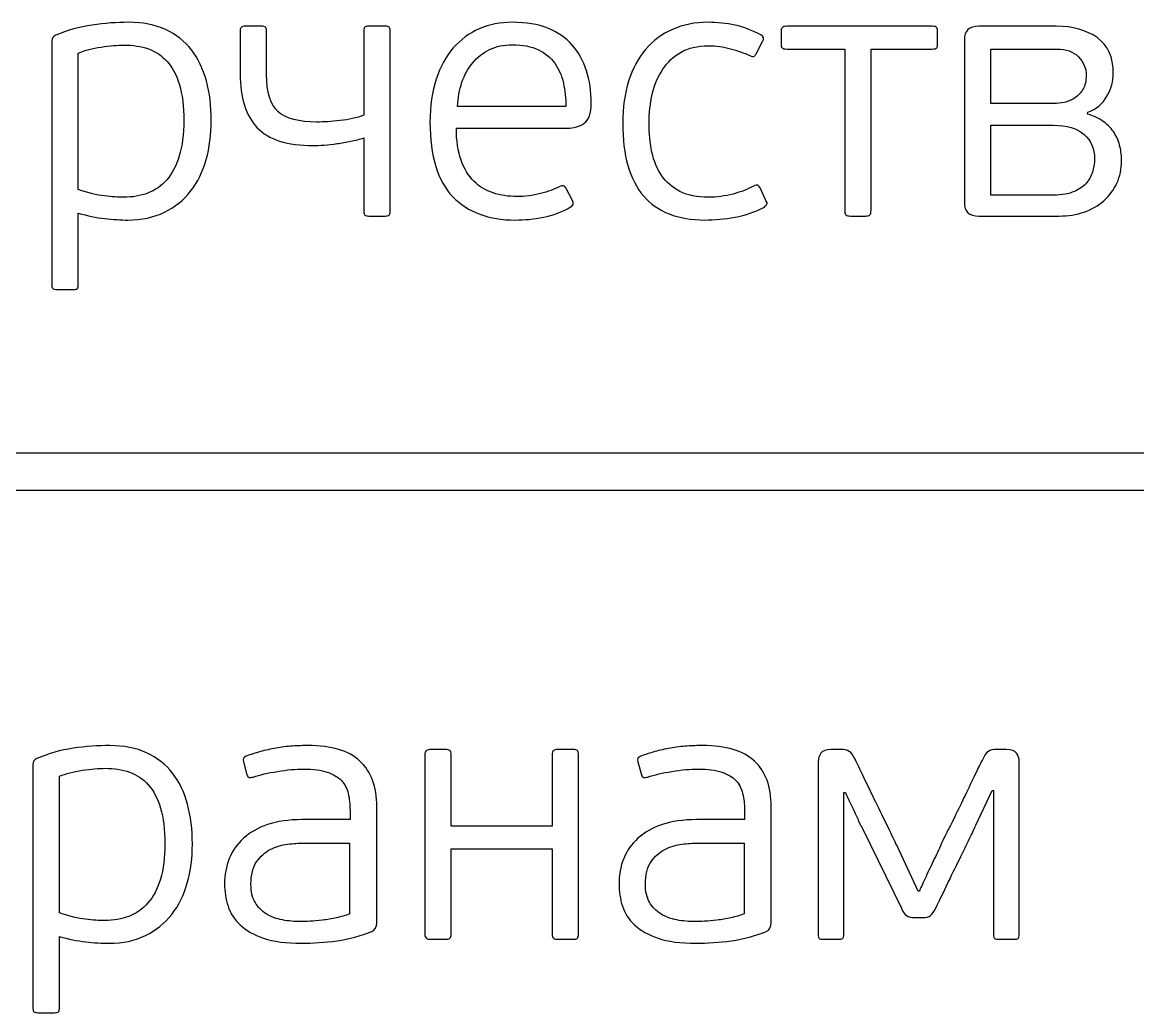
# Model space of a CAD drawing. Header units: centimetres. Extents: x -21.3 to 21.2, y -15.2 to 14.8.
# Drawn here: x 7.972 to 8.678, y -4.296 to -3.669 of the extents above; entities that cross this region are included whole.
import ezdxf

# ---------------------------------------------------------------- set-up
doc = ezdxf.new("R2010")
doc.units = ezdxf.units.CM
doc.header["$MEASUREMENT"] = 0
doc.layers.add('layer 1', color=7, linetype='Continuous')

msp = doc.modelspace()

# ---------------------------------------------------------------- linework, layer by layer
at = {"layer": 'layer 1', "color": 29}
for points, knots in [([(8.09145, -3.73121), (8.09145, -3.74005), (8.09038, -3.74829), (8.08825, -3.75591), (8.08825, -3.75591), (8.08611, -3.76354), (8.08283, -3.77017), (8.07841, -3.77581), (8.07841, -3.77581), (8.07399, -3.78145), (8.06846, -3.78591), (8.06183, -3.78919), (8.06183, -3.78919), (8.0552, -3.79247), (8.04746, -3.79411), (8.03862, -3.79411), (8.03862, -3.79411), (8.03419, -3.79411), (8.02931, -3.7938), (8.02398, -3.79319), (8.02398, -3.79319), (8.01864, -3.79258), (8.01308, -3.79144), (8.00728, -3.78976), (8.00728, -3.78976), (8.00728, -3.78976), (8.00728, -3.83528), (8.00728, -3.83528), (8.00728, -3.83528), (8.00728, -3.8365), (8.00709, -3.83726), (8.00671, -3.83756), (8.00671, -3.83756), (8.00632, -3.83787), (8.00553, -3.83802), (8.0043, -3.83802), (8.0043, -3.83802), (8.0043, -3.83802), (7.99378, -3.83802), (7.99378, -3.83802), (7.99378, -3.83802), (7.99272, -3.83802), (7.99192, -3.83787), (7.99138, -3.83756), (7.99138, -3.83756), (7.99085, -3.83726), (7.99058, -3.8365), (7.99058, -3.83528), (7.99058, -3.83528), (7.99058, -3.83528), (7.99058, -3.68089), (7.99058, -3.68089), (7.99058, -3.68089), (7.99058, -3.67906), (7.99142, -3.67784), (7.9931, -3.67723), (7.9931, -3.67723), (8.00042, -3.67403), (8.00808, -3.67186), (8.01609, -3.67071), (8.01609, -3.67071), (8.02409, -3.66957), (8.03175, -3.669), (8.03907, -3.669), (8.03907, -3.669), (8.04807, -3.669), (8.05588, -3.67052), (8.06251, -3.67357), (8.06251, -3.67357), (8.06915, -3.67662), (8.0746, -3.68089), (8.07887, -3.68638), (8.07887, -3.68638), (8.08314, -3.69187), (8.0863, -3.69842), (8.08836, -3.70605), (8.08836, -3.70605), (8.09042, -3.71367), (8.09145, -3.72206), (8.09145, -3.73121)], [0, 0, 0, 0, 0.047619, 0.047619, 0.047619, 0.047619, 0.095238, 0.095238, 0.095238, 0.095238, 0.142857, 0.142857, 0.142857, 0.142857, 0.190476, 0.190476, 0.190476, 0.190476, 0.238095, 0.238095, 0.238095, 0.238095, 0.285714, 0.285714, 0.285714, 0.285714, 0.333333, 0.333333, 0.333333, 0.333333, 0.380952, 0.380952, 0.380952, 0.380952, 0.428571, 0.428571, 0.428571, 0.428571, 0.47619, 0.47619, 0.47619, 0.47619, 0.52381, 0.52381, 0.52381, 0.52381, 0.571429, 0.571429, 0.571429, 0.571429, 0.619048, 0.619048, 0.619048, 0.619048, 0.666667, 0.666667, 0.666667, 0.666667, 0.714286, 0.714286, 0.714286, 0.714286, 0.761905, 0.761905, 0.761905, 0.761905, 0.809524, 0.809524, 0.809524, 0.809524, 0.857143, 0.857143, 0.857143, 0.857143, 0.904762, 0.904762, 0.904762, 0.904762, 1, 1, 1, 1]), ([(8.28197, -3.669), (8.29066, -3.669), (8.29814, -3.67025), (8.30439, -3.67277), (8.30439, -3.67277), (8.31064, -3.67529), (8.31579, -3.67883), (8.31983, -3.68341), (8.31983, -3.68341), (8.32387, -3.68798), (8.32688, -3.69339), (8.32886, -3.69965), (8.32886, -3.69965), (8.33084, -3.7059), (8.33183, -3.71276), (8.33183, -3.72023), (8.33183, -3.72023), (8.33183, -3.72664), (8.33035, -3.73086), (8.32737, -3.73292), (8.32737, -3.73292), (8.3244, -3.73498), (8.32078, -3.73601), (8.31651, -3.73601), (8.31651, -3.73601), (8.31651, -3.73601), (8.24652, -3.73601), (8.24652, -3.73601), (8.24652, -3.73601), (8.24652, -3.7439), (8.24751, -3.75061), (8.24949, -3.75614), (8.24949, -3.75614), (8.25148, -3.76167), (8.25422, -3.76617), (8.25765, -3.76956), (8.25765, -3.76956), (8.26108, -3.77299), (8.26516, -3.77547), (8.26981, -3.77695), (8.26981, -3.77695), (8.27447, -3.77848), (8.2795, -3.77924), (8.28483, -3.77924), (8.28483, -3.77924), (8.2899, -3.77924), (8.29482, -3.77863), (8.29966, -3.77741), (8.29966, -3.77741), (8.30446, -3.77619), (8.30854, -3.77466), (8.31194, -3.77284), (8.31194, -3.77284), (8.31376, -3.77192), (8.31506, -3.77223), (8.31582, -3.77375), (8.31582, -3.77375), (8.31582, -3.77375), (8.31994, -3.78179), (8.31994, -3.78179), (8.31994, -3.78179), (8.32086, -3.78366), (8.32047, -3.78496), (8.3188, -3.78576), (8.3188, -3.78576), (8.31346, -3.789), (8.30774, -3.79121), (8.30164, -3.79235), (8.30164, -3.79235), (8.29554, -3.79354), (8.2896, -3.79411), (8.2838, -3.79411), (8.2838, -3.79411), (8.26703, -3.79411), (8.25384, -3.78919), (8.24423, -3.77936), (8.24423, -3.77936), (8.23463, -3.76952), (8.22983, -3.75377), (8.22983, -3.73213), (8.22983, -3.73213), (8.22983, -3.72191), (8.23112, -3.71287), (8.23371, -3.70502), (8.23371, -3.70502), (8.23631, -3.69717), (8.23992, -3.69057), (8.24458, -3.68524), (8.24458, -3.68524), (8.24923, -3.6799), (8.25472, -3.67586), (8.26104, -3.67311), (8.26104, -3.67311), (8.26737, -3.67037), (8.27435, -3.669), (8.28197, -3.669)], [0, 0, 0, 0, 0.04, 0.04, 0.04, 0.04, 0.08, 0.08, 0.08, 0.08, 0.12, 0.12, 0.12, 0.12, 0.16, 0.16, 0.16, 0.16, 0.2, 0.2, 0.2, 0.2, 0.24, 0.24, 0.24, 0.24, 0.28, 0.28, 0.28, 0.28, 0.32, 0.32, 0.32, 0.32, 0.36, 0.36, 0.36, 0.36, 0.4, 0.4, 0.4, 0.4, 0.44, 0.44, 0.44, 0.44, 0.48, 0.48, 0.48, 0.48, 0.52, 0.52, 0.52, 0.52, 0.56, 0.56, 0.56, 0.56, 0.6, 0.6, 0.6, 0.6, 0.64, 0.64, 0.64, 0.64, 0.68, 0.68, 0.68, 0.68, 0.72, 0.72, 0.72, 0.72, 0.76, 0.76, 0.76, 0.76, 0.8, 0.8, 0.8, 0.8, 0.84, 0.84, 0.84, 0.84, 0.88, 0.88, 0.88, 0.88, 0.92, 0.92, 0.92, 0.92, 1, 1, 1, 1]), ([(8.40594, -3.7797), (8.41128, -3.7797), (8.4165, -3.77901), (8.42161, -3.77764), (8.42161, -3.77764), (8.42672, -3.77627), (8.43102, -3.77459), (8.43453, -3.77261), (8.43453, -3.77261), (8.43575, -3.772), (8.43663, -3.77185), (8.43716, -3.77215), (8.43716, -3.77215), (8.4377, -3.77246), (8.43819, -3.77299), (8.43865, -3.77375), (8.43865, -3.77375), (8.43865, -3.77375), (8.44231, -3.78176), (8.44231, -3.78176), (8.44231, -3.78176), (8.44307, -3.78267), (8.4433, -3.78344), (8.44299, -3.78404), (8.44299, -3.78404), (8.44269, -3.78465), (8.44215, -3.78526), (8.44139, -3.78587), (8.44139, -3.78587), (8.4356, -3.78893), (8.42942, -3.79106), (8.42287, -3.79228), (8.42287, -3.79228), (8.41631, -3.7935), (8.40991, -3.79411), (8.40365, -3.79411), (8.40365, -3.79411), (8.38657, -3.79411), (8.37365, -3.789), (8.36489, -3.77879), (8.36489, -3.77879), (8.35612, -3.76857), (8.35173, -3.75324), (8.35173, -3.73281), (8.35173, -3.73281), (8.35173, -3.7229), (8.35299, -3.71402), (8.35551, -3.70616), (8.35551, -3.70616), (8.35802, -3.69831), (8.36161, -3.69164), (8.36626, -3.68615), (8.36626, -3.68615), (8.37091, -3.68066), (8.37659, -3.67643), (8.3833, -3.67346), (8.3833, -3.67346), (8.39, -3.67048), (8.39748, -3.669), (8.40571, -3.669), (8.40571, -3.669), (8.41166, -3.669), (8.41738, -3.66961), (8.42287, -3.67083), (8.42287, -3.67083), (8.42836, -3.67205), (8.43377, -3.6741), (8.43911, -3.677), (8.43911, -3.677), (8.44093, -3.67807), (8.44131, -3.67944), (8.44025, -3.68112), (8.44025, -3.68112), (8.44025, -3.68112), (8.43613, -3.6889), (8.43613, -3.6889), (8.43613, -3.6889), (8.43582, -3.68966), (8.43541, -3.69019), (8.43487, -3.6905), (8.43487, -3.6905), (8.43434, -3.6908), (8.43346, -3.69065), (8.43224, -3.69004), (8.43224, -3.69004), (8.42843, -3.68836), (8.42435, -3.68692), (8.42001, -3.68569), (8.42001, -3.68569), (8.41566, -3.68447), (8.41089, -3.68386), (8.40571, -3.68386), (8.40571, -3.68386), (8.399, -3.68386), (8.39332, -3.6852), (8.38867, -3.68787), (8.38867, -3.68787), (8.38402, -3.69053), (8.38017, -3.69416), (8.37712, -3.69873), (8.37712, -3.69873), (8.37407, -3.7033), (8.37186, -3.70853), (8.37049, -3.7144), (8.37049, -3.7144), (8.36912, -3.72027), (8.36843, -3.72641), (8.36843, -3.73281), (8.36843, -3.73281), (8.36843, -3.73937), (8.36904, -3.74551), (8.37026, -3.75122), (8.37026, -3.75122), (8.37148, -3.75694), (8.37354, -3.76189), (8.37643, -3.76609), (8.37643, -3.76609), (8.37933, -3.77028), (8.38318, -3.7736), (8.38798, -3.77604), (8.38798, -3.77604), (8.39279, -3.77848), (8.39877, -3.7797), (8.40594, -3.7797)], [0, 0, 0, 0, 0.03125, 0.03125, 0.03125, 0.03125, 0.0625, 0.0625, 0.0625, 0.0625, 0.09375, 0.09375, 0.09375, 0.09375, 0.125, 0.125, 0.125, 0.125, 0.15625, 0.15625, 0.15625, 0.15625, 0.1875, 0.1875, 0.1875, 0.1875, 0.21875, 0.21875, 0.21875, 0.21875, 0.25, 0.25, 0.25, 0.25, 0.28125, 0.28125, 0.28125, 0.28125, 0.3125, 0.3125, 0.3125, 0.3125, 0.34375, 0.34375, 0.34375, 0.34375, 0.375, 0.375, 0.375, 0.375, 0.40625, 0.40625, 0.40625, 0.40625, 0.4375, 0.4375, 0.4375, 0.4375, 0.46875, 0.46875, 0.46875, 0.46875, 0.5, 0.5, 0.5, 0.5, 0.53125, 0.53125, 0.53125, 0.53125, 0.5625, 0.5625, 0.5625, 0.5625, 0.59375, 0.59375, 0.59375, 0.59375, 0.625, 0.625, 0.625, 0.625, 0.65625, 0.65625, 0.65625, 0.65625, 0.6875, 0.6875, 0.6875, 0.6875, 0.71875, 0.71875, 0.71875, 0.71875, 0.75, 0.75, 0.75, 0.75, 0.78125, 0.78125, 0.78125, 0.78125, 0.8125, 0.8125, 0.8125, 0.8125, 0.84375, 0.84375, 0.84375, 0.84375, 0.875, 0.875, 0.875, 0.875, 0.90625, 0.90625, 0.90625, 0.90625, 0.9375, 0.9375, 0.9375, 0.9375, 1, 1, 1, 1]), ([(8.10974, -3.67449), (8.10974, -3.67327), (8.11001, -3.67247), (8.11055, -3.67209), (8.11055, -3.67209), (8.11108, -3.6717), (8.11184, -3.67151), (8.11291, -3.67151), (8.11291, -3.67151), (8.11291, -3.67151), (8.12328, -3.67151), (8.12328, -3.67151), (8.12328, -3.67151), (8.1245, -3.67151), (8.1253, -3.6717), (8.12575, -3.67209), (8.12575, -3.67209), (8.12621, -3.67247), (8.12644, -3.67327), (8.12644, -3.67449), (8.12644, -3.67449), (8.12644, -3.67449), (8.12644, -3.70193), (8.12644, -3.70193), (8.12644, -3.70193), (8.12644, -3.71337), (8.12888, -3.72126), (8.1338, -3.7256), (8.1338, -3.7256), (8.13868, -3.72995), (8.14687, -3.73213), (8.15835, -3.73213), (8.15835, -3.73213), (8.1625, -3.73213), (8.16735, -3.73182), (8.17295, -3.73121), (8.17295, -3.73121), (8.17851, -3.7306), (8.18355, -3.72945), (8.18797, -3.72778), (8.18797, -3.72778), (8.18797, -3.72778), (8.18797, -3.67449), (8.18797, -3.67449), (8.18797, -3.67449), (8.18797, -3.67327), (8.18816, -3.67247), (8.18854, -3.67209), (8.18854, -3.67209), (8.18892, -3.6717), (8.18972, -3.67151), (8.19094, -3.67151), (8.19094, -3.67151), (8.19094, -3.67151), (8.20146, -3.67151), (8.20146, -3.67151), (8.20146, -3.67151), (8.20268, -3.67151), (8.20352, -3.6717), (8.20398, -3.67209), (8.20398, -3.67209), (8.20444, -3.67247), (8.20467, -3.67327), (8.20467, -3.67449), (8.20467, -3.67449), (8.20467, -3.67449), (8.20467, -3.78862), (8.20467, -3.78862), (8.20467, -3.78862), (8.20467, -3.78984), (8.20444, -3.79064), (8.20398, -3.79102), (8.20398, -3.79102), (8.20352, -3.7914), (8.20268, -3.79159), (8.20146, -3.79159), (8.20146, -3.79159), (8.20146, -3.79159), (8.19117, -3.79159), (8.19117, -3.79159), (8.19117, -3.79159), (8.18995, -3.79159), (8.18911, -3.7914), (8.18865, -3.79102), (8.18865, -3.79102), (8.1882, -3.79064), (8.18797, -3.78984), (8.18797, -3.78862), (8.18797, -3.78862), (8.18797, -3.78862), (8.18797, -3.74219), (8.18797, -3.74219), (8.18797, -3.74219), (8.18538, -3.74295), (8.18263, -3.74363), (8.17974, -3.74425), (8.17974, -3.74425), (8.17684, -3.74486), (8.17398, -3.74535), (8.17116, -3.74574), (8.17116, -3.74574), (8.16833, -3.74611), (8.16559, -3.74642), (8.16292, -3.74665), (8.16292, -3.74665), (8.16025, -3.74688), (8.15793, -3.74699), (8.15595, -3.74699), (8.15595, -3.74699), (8.13948, -3.74699), (8.12766, -3.74322), (8.12049, -3.73567), (8.12049, -3.73567), (8.11333, -3.72812), (8.10974, -3.71672), (8.10974, -3.70148), (8.10974, -3.70148), (8.10974, -3.70148), (8.10974, -3.67449), (8.10974, -3.67449)], [0, 0, 0, 0, 0.032258, 0.032258, 0.032258, 0.032258, 0.064516, 0.064516, 0.064516, 0.064516, 0.096774, 0.096774, 0.096774, 0.096774, 0.129032, 0.129032, 0.129032, 0.129032, 0.16129, 0.16129, 0.16129, 0.16129, 0.193548, 0.193548, 0.193548, 0.193548, 0.225806, 0.225806, 0.225806, 0.225806, 0.258065, 0.258065, 0.258065, 0.258065, 0.290323, 0.290323, 0.290323, 0.290323, 0.322581, 0.322581, 0.322581, 0.322581, 0.354839, 0.354839, 0.354839, 0.354839, 0.387097, 0.387097, 0.387097, 0.387097, 0.419355, 0.419355, 0.419355, 0.419355, 0.451613, 0.451613, 0.451613, 0.451613, 0.483871, 0.483871, 0.483871, 0.483871, 0.516129, 0.516129, 0.516129, 0.516129, 0.548387, 0.548387, 0.548387, 0.548387, 0.580645, 0.580645, 0.580645, 0.580645, 0.612903, 0.612903, 0.612903, 0.612903, 0.645161, 0.645161, 0.645161, 0.645161, 0.677419, 0.677419, 0.677419, 0.677419, 0.709677, 0.709677, 0.709677, 0.709677, 0.741935, 0.741935, 0.741935, 0.741935, 0.774194, 0.774194, 0.774194, 0.774194, 0.806452, 0.806452, 0.806452, 0.806452, 0.83871, 0.83871, 0.83871, 0.83871, 0.870968, 0.870968, 0.870968, 0.870968, 0.903226, 0.903226, 0.903226, 0.903226, 0.935484, 0.935484, 0.935484, 0.935484, 1, 1, 1, 1]), ([(8.50886, -3.78793), (8.50886, -3.78946), (8.5086, -3.79045), (8.50807, -3.7909), (8.50807, -3.7909), (8.50753, -3.79136), (8.50662, -3.79159), (8.5054, -3.79159), (8.5054, -3.79159), (8.5054, -3.79159), (8.49586, -3.79159), (8.49586, -3.79159), (8.49586, -3.79159), (8.4945, -3.79159), (8.4935, -3.79136), (8.49297, -3.7909), (8.49297, -3.7909), (8.49244, -3.79045), (8.49217, -3.78946), (8.49217, -3.78793), (8.49217, -3.78793), (8.49217, -3.78793), (8.49217, -3.68592), (8.49217, -3.68592), (8.49217, -3.68592), (8.49217, -3.68592), (8.45557, -3.68592), (8.45557, -3.68592), (8.45557, -3.68592), (8.45405, -3.68592), (8.45306, -3.68565), (8.4526, -3.68512), (8.4526, -3.68512), (8.45215, -3.68459), (8.45192, -3.68379), (8.45192, -3.68272), (8.45192, -3.68272), (8.45192, -3.68272), (8.45192, -3.67517), (8.45192, -3.67517), (8.45192, -3.67517), (8.45192, -3.67395), (8.45215, -3.67304), (8.4526, -3.67243), (8.4526, -3.67243), (8.45306, -3.67182), (8.45405, -3.67151), (8.45557, -3.67151), (8.45557, -3.67151), (8.45557, -3.67151), (8.54752, -3.67151), (8.54752, -3.67151), (8.54752, -3.67151), (8.54904, -3.67151), (8.55, -3.67182), (8.55038, -3.67243), (8.55038, -3.67243), (8.55076, -3.67304), (8.55095, -3.67395), (8.55095, -3.67517), (8.55095, -3.67517), (8.55095, -3.67517), (8.55095, -3.68272), (8.55095, -3.68272), (8.55095, -3.68272), (8.55095, -3.68379), (8.55076, -3.68459), (8.55038, -3.68512), (8.55038, -3.68512), (8.55, -3.68565), (8.54904, -3.68592), (8.54752, -3.68592), (8.54752, -3.68592), (8.54752, -3.68592), (8.50886, -3.68592), (8.50886, -3.68592), (8.50886, -3.68592), (8.50886, -3.68592), (8.50886, -3.78793), (8.50886, -3.78793)], [0, 0, 0, 0, 0.047619, 0.047619, 0.047619, 0.047619, 0.095238, 0.095238, 0.095238, 0.095238, 0.142857, 0.142857, 0.142857, 0.142857, 0.190476, 0.190476, 0.190476, 0.190476, 0.238095, 0.238095, 0.238095, 0.238095, 0.285714, 0.285714, 0.285714, 0.285714, 0.333333, 0.333333, 0.333333, 0.333333, 0.380952, 0.380952, 0.380952, 0.380952, 0.428571, 0.428571, 0.428571, 0.428571, 0.47619, 0.47619, 0.47619, 0.47619, 0.52381, 0.52381, 0.52381, 0.52381, 0.571429, 0.571429, 0.571429, 0.571429, 0.619048, 0.619048, 0.619048, 0.619048, 0.666667, 0.666667, 0.666667, 0.666667, 0.714286, 0.714286, 0.714286, 0.714286, 0.761905, 0.761905, 0.761905, 0.761905, 0.809524, 0.809524, 0.809524, 0.809524, 0.857143, 0.857143, 0.857143, 0.857143, 0.904762, 0.904762, 0.904762, 0.904762, 1, 1, 1, 1]), ([(8.64587, -3.72709), (8.64999, -3.72831), (8.65342, -3.72995), (8.65616, -3.73201), (8.65616, -3.73201), (8.65891, -3.73407), (8.66112, -3.73643), (8.66279, -3.7391), (8.66279, -3.7391), (8.66447, -3.74177), (8.66565, -3.74463), (8.66634, -3.74768), (8.66634, -3.74768), (8.66703, -3.75073), (8.66737, -3.7537), (8.66737, -3.7566), (8.66737, -3.7566), (8.66737, -3.76178), (8.66638, -3.76651), (8.6644, -3.77078), (8.6644, -3.77078), (8.66241, -3.77505), (8.65967, -3.77875), (8.65616, -3.78187), (8.65616, -3.78187), (8.65265, -3.785), (8.6485, -3.7874), (8.6437, -3.78907), (8.6437, -3.78907), (8.6389, -3.79075), (8.6336, -3.79159), (8.6278, -3.79159), (8.6278, -3.79159), (8.6278, -3.79159), (8.57702, -3.79159), (8.57702, -3.79159), (8.57702, -3.79159), (8.57092, -3.79159), (8.56788, -3.78877), (8.56788, -3.78313), (8.56788, -3.78313), (8.56788, -3.78313), (8.56788, -3.67998), (8.56788, -3.67998), (8.56788, -3.67998), (8.56788, -3.67433), (8.57092, -3.67151), (8.57702, -3.67151), (8.57702, -3.67151), (8.57702, -3.67151), (8.62597, -3.67151), (8.62597, -3.67151), (8.62597, -3.67151), (8.6365, -3.67151), (8.64514, -3.67392), (8.65193, -3.67872), (8.65193, -3.67872), (8.65872, -3.68352), (8.66211, -3.69103), (8.66211, -3.70125), (8.66211, -3.70125), (8.66211, -3.70628), (8.66077, -3.71112), (8.65811, -3.71577), (8.65811, -3.71577), (8.65544, -3.72042), (8.65144, -3.72381), (8.6461, -3.72595), (8.6461, -3.72595), (8.6461, -3.72595), (8.64587, -3.72709), (8.64587, -3.72709)], [0, 0, 0, 0, 0.052632, 0.052632, 0.052632, 0.052632, 0.105263, 0.105263, 0.105263, 0.105263, 0.157895, 0.157895, 0.157895, 0.157895, 0.210526, 0.210526, 0.210526, 0.210526, 0.263158, 0.263158, 0.263158, 0.263158, 0.315789, 0.315789, 0.315789, 0.315789, 0.368421, 0.368421, 0.368421, 0.368421, 0.421053, 0.421053, 0.421053, 0.421053, 0.473684, 0.473684, 0.473684, 0.473684, 0.526316, 0.526316, 0.526316, 0.526316, 0.578947, 0.578947, 0.578947, 0.578947, 0.631579, 0.631579, 0.631579, 0.631579, 0.684211, 0.684211, 0.684211, 0.684211, 0.736842, 0.736842, 0.736842, 0.736842, 0.789474, 0.789474, 0.789474, 0.789474, 0.842105, 0.842105, 0.842105, 0.842105, 0.894737, 0.894737, 0.894737, 0.894737, 1, 1, 1, 1]), ([(8.31582, -3.72229), (8.31582, -3.71711), (8.31529, -3.71215), (8.31422, -3.70742), (8.31422, -3.70742), (8.31316, -3.70269), (8.31136, -3.69854), (8.30881, -3.69496), (8.30881, -3.69496), (8.30629, -3.69137), (8.30282, -3.68851), (8.2984, -3.68638), (8.2984, -3.68638), (8.29394, -3.68424), (8.28845, -3.68318), (8.28186, -3.68318), (8.28186, -3.68318), (8.27652, -3.68318), (8.27172, -3.68421), (8.26753, -3.68626), (8.26753, -3.68626), (8.26329, -3.68833), (8.25975, -3.69111), (8.25685, -3.69461), (8.25685, -3.69461), (8.25396, -3.69812), (8.25167, -3.70224), (8.25006, -3.70697), (8.25006, -3.70697), (8.24847, -3.71169), (8.24751, -3.7168), (8.24721, -3.72229), (8.24721, -3.72229), (8.24721, -3.72229), (8.31582, -3.72229), (8.31582, -3.72229)], [0, 0, 0, 0, 0.1, 0.1, 0.1, 0.1, 0.2, 0.2, 0.2, 0.2, 0.3, 0.3, 0.3, 0.3, 0.4, 0.4, 0.4, 0.4, 0.5, 0.5, 0.5, 0.5, 0.6, 0.6, 0.6, 0.6, 0.7, 0.7, 0.7, 0.7, 0.8, 0.8, 0.8, 0.8, 1, 1, 1, 1]), ([(8.07407, -3.73121), (8.07407, -3.72221), (8.07315, -3.71466), (8.07132, -3.70856), (8.07132, -3.70856), (8.06949, -3.70247), (8.0669, -3.69755), (8.06355, -3.69381), (8.06355, -3.69381), (8.06019, -3.69008), (8.05623, -3.68741), (8.05165, -3.68581), (8.05165, -3.68581), (8.04708, -3.68421), (8.04197, -3.68341), (8.03633, -3.68341), (8.03633, -3.68341), (8.03221, -3.68341), (8.02737, -3.68383), (8.0218, -3.68467), (8.0218, -3.68467), (8.01624, -3.6855), (8.0114, -3.68676), (8.00728, -3.68844), (8.00728, -3.68844), (8.00728, -3.68844), (8.00728, -3.77489), (8.00728, -3.77489), (8.00728, -3.77489), (8.01369, -3.77703), (8.01921, -3.77836), (8.02386, -3.7789), (8.02386, -3.7789), (8.02851, -3.77943), (8.03259, -3.7797), (8.0361, -3.7797), (8.0361, -3.7797), (8.04159, -3.7797), (8.04666, -3.77882), (8.05131, -3.77707), (8.05131, -3.77707), (8.05596, -3.77532), (8.05996, -3.77249), (8.06332, -3.76861), (8.06332, -3.76861), (8.06667, -3.76472), (8.0693, -3.75969), (8.07121, -3.75351), (8.07121, -3.75351), (8.07311, -3.74733), (8.07407, -3.7399), (8.07407, -3.73121)], [0, 0, 0, 0, 0.071429, 0.071429, 0.071429, 0.071429, 0.142857, 0.142857, 0.142857, 0.142857, 0.214286, 0.214286, 0.214286, 0.214286, 0.285714, 0.285714, 0.285714, 0.285714, 0.357143, 0.357143, 0.357143, 0.357143, 0.428571, 0.428571, 0.428571, 0.428571, 0.5, 0.5, 0.5, 0.5, 0.571429, 0.571429, 0.571429, 0.571429, 0.642857, 0.642857, 0.642857, 0.642857, 0.714286, 0.714286, 0.714286, 0.714286, 0.785714, 0.785714, 0.785714, 0.785714, 0.857143, 0.857143, 0.857143, 0.857143, 1, 1, 1, 1]), ([(8.58457, -3.72046), (8.58457, -3.72046), (8.62483, -3.72046), (8.62483, -3.72046), (8.62483, -3.72046), (8.62666, -3.72046), (8.62876, -3.72019), (8.63112, -3.71966), (8.63112, -3.71966), (8.63348, -3.71913), (8.63569, -3.71817), (8.63775, -3.71684), (8.63775, -3.71684), (8.63981, -3.71546), (8.64153, -3.71364), (8.6429, -3.71139), (8.6429, -3.71139), (8.64427, -3.7091), (8.64496, -3.7062), (8.64496, -3.70273), (8.64496, -3.70273), (8.64496, -3.69804), (8.64332, -3.69408), (8.64004, -3.6908), (8.64004, -3.6908), (8.63676, -3.68756), (8.63222, -3.68592), (8.62643, -3.68592), (8.62643, -3.68592), (8.62643, -3.68592), (8.58457, -3.68592), (8.58457, -3.68592), (8.58457, -3.68592), (8.58457, -3.68592), (8.58457, -3.72046), (8.58457, -3.72046)], [0, 0, 0, 0, 0.1, 0.1, 0.1, 0.1, 0.2, 0.2, 0.2, 0.2, 0.3, 0.3, 0.3, 0.3, 0.4, 0.4, 0.4, 0.4, 0.5, 0.5, 0.5, 0.5, 0.6, 0.6, 0.6, 0.6, 0.7, 0.7, 0.7, 0.7, 0.8, 0.8, 0.8, 0.8, 1, 1, 1, 1]), ([(8.65022, -3.75545), (8.65022, -3.74905), (8.64804, -3.7439), (8.6437, -3.74002), (8.6437, -3.74002), (8.63935, -3.73613), (8.63283, -3.73418), (8.62414, -3.73418), (8.62414, -3.73418), (8.62414, -3.73418), (8.58457, -3.73418), (8.58457, -3.73418), (8.58457, -3.73418), (8.58457, -3.73418), (8.58457, -3.77833), (8.58457, -3.77833), (8.58457, -3.77833), (8.58457, -3.77833), (8.62414, -3.77833), (8.62414, -3.77833), (8.62414, -3.77833), (8.62963, -3.77833), (8.63409, -3.77756), (8.63752, -3.77604), (8.63752, -3.77604), (8.64095, -3.77451), (8.64358, -3.77261), (8.64541, -3.77032), (8.64541, -3.77032), (8.64724, -3.76804), (8.6485, -3.76556), (8.64919, -3.76289), (8.64919, -3.76289), (8.64987, -3.76022), (8.65022, -3.75774), (8.65022, -3.75545)], [0, 0, 0, 0, 0.1, 0.1, 0.1, 0.1, 0.2, 0.2, 0.2, 0.2, 0.3, 0.3, 0.3, 0.3, 0.4, 0.4, 0.4, 0.4, 0.5, 0.5, 0.5, 0.5, 0.6, 0.6, 0.6, 0.6, 0.7, 0.7, 0.7, 0.7, 0.8, 0.8, 0.8, 0.8, 1, 1, 1, 1]), ([(3.2485, -3.96525), (3.2485, -3.96525), (10.17123, -3.96525), (10.17123, -3.96525), (10.17123, -3.96525), (10.17123, -3.96525), (10.17123, -3.94149), (10.17123, -3.94149), (10.17123, -3.94149), (10.17123, -3.94149), (3.2485, -3.94149), (3.2485, -3.94149), (3.2485, -3.94149), (3.2485, -3.94149), (3.2485, -3.96525), (3.2485, -3.96525)], [0, 0, 0, 0, 0.2, 0.2, 0.2, 0.2, 0.4, 0.4, 0.4, 0.4, 0.6, 0.6, 0.6, 0.6, 1, 1, 1, 1]), ([(8.07952, -4.18884), (8.07952, -4.19769), (8.07845, -4.20592), (8.07631, -4.21355), (8.07631, -4.21355), (8.07418, -4.22117), (8.0709, -4.2278), (8.06648, -4.23344), (8.06648, -4.23344), (8.06206, -4.23909), (8.05653, -4.24355), (8.0499, -4.24682), (8.0499, -4.24682), (8.04326, -4.2501), (8.03552, -4.25174), (8.02668, -4.25174), (8.02668, -4.25174), (8.02226, -4.25174), (8.01738, -4.25144), (8.01204, -4.25083), (8.01204, -4.25083), (8.00671, -4.25022), (8.00114, -4.24907), (7.99535, -4.2474), (7.99535, -4.2474), (7.99535, -4.2474), (7.99535, -4.29291), (7.99535, -4.29291), (7.99535, -4.29291), (7.99535, -4.29413), (7.99515, -4.29489), (7.99478, -4.2952), (7.99478, -4.2952), (7.99439, -4.2955), (7.99359, -4.29566), (7.99237, -4.29566), (7.99237, -4.29566), (7.99237, -4.29566), (7.98185, -4.29566), (7.98185, -4.29566), (7.98185, -4.29566), (7.98078, -4.29566), (7.97998, -4.2955), (7.97945, -4.2952), (7.97945, -4.2952), (7.97892, -4.29489), (7.97865, -4.29413), (7.97865, -4.29291), (7.97865, -4.29291), (7.97865, -4.29291), (7.97865, -4.13852), (7.97865, -4.13852), (7.97865, -4.13852), (7.97865, -4.1367), (7.97949, -4.13547), (7.98117, -4.13486), (7.98117, -4.13486), (7.98848, -4.13166), (7.99614, -4.12949), (8.00415, -4.12835), (8.00415, -4.12835), (8.01216, -4.1272), (8.01982, -4.12663), (8.02714, -4.12663), (8.02714, -4.12663), (8.03613, -4.12663), (8.04395, -4.12815), (8.05058, -4.13121), (8.05058, -4.13121), (8.05722, -4.13425), (8.06267, -4.13852), (8.06694, -4.14401), (8.06694, -4.14401), (8.0712, -4.1495), (8.07437, -4.15606), (8.07643, -4.16368), (8.07643, -4.16368), (8.07848, -4.17131), (8.07952, -4.17969), (8.07952, -4.18884)], [0, 0, 0, 0, 0.047619, 0.047619, 0.047619, 0.047619, 0.095238, 0.095238, 0.095238, 0.095238, 0.142857, 0.142857, 0.142857, 0.142857, 0.190476, 0.190476, 0.190476, 0.190476, 0.238095, 0.238095, 0.238095, 0.238095, 0.285714, 0.285714, 0.285714, 0.285714, 0.333333, 0.333333, 0.333333, 0.333333, 0.380952, 0.380952, 0.380952, 0.380952, 0.428571, 0.428571, 0.428571, 0.428571, 0.47619, 0.47619, 0.47619, 0.47619, 0.52381, 0.52381, 0.52381, 0.52381, 0.571429, 0.571429, 0.571429, 0.571429, 0.619048, 0.619048, 0.619048, 0.619048, 0.666667, 0.666667, 0.666667, 0.666667, 0.714286, 0.714286, 0.714286, 0.714286, 0.761905, 0.761905, 0.761905, 0.761905, 0.809524, 0.809524, 0.809524, 0.809524, 0.857143, 0.857143, 0.857143, 0.857143, 0.904762, 0.904762, 0.904762, 0.904762, 1, 1, 1, 1]), ([(8.19617, -4.2387), (8.19617, -4.24145), (8.1951, -4.24328), (8.19296, -4.24419), (8.19296, -4.24419), (8.1861, -4.24709), (8.17878, -4.24907), (8.17101, -4.25014), (8.17101, -4.25014), (8.16323, -4.25121), (8.15576, -4.25174), (8.14859, -4.25174), (8.14859, -4.25174), (8.13883, -4.25174), (8.13083, -4.25068), (8.12457, -4.24854), (8.12457, -4.24854), (8.11833, -4.24641), (8.11337, -4.24358), (8.10971, -4.24015), (8.10971, -4.24015), (8.10605, -4.23672), (8.1035, -4.23276), (8.10205, -4.22822), (8.10205, -4.22822), (8.1006, -4.22372), (8.09987, -4.219), (8.09987, -4.21412), (8.09987, -4.21412), (8.09987, -4.20847), (8.10087, -4.20314), (8.10284, -4.19818), (8.10284, -4.19818), (8.10483, -4.19319), (8.10784, -4.18888), (8.11188, -4.18522), (8.11188, -4.18522), (8.11592, -4.18156), (8.12099, -4.17866), (8.12709, -4.1766), (8.12709, -4.1766), (8.13319, -4.17455), (8.14043, -4.17352), (8.14882, -4.17352), (8.14882, -4.17352), (8.14882, -4.17352), (8.17924, -4.17352), (8.17924, -4.17352), (8.17924, -4.17352), (8.17924, -4.17352), (8.17924, -4.16742), (8.17924, -4.16742), (8.17924, -4.16742), (8.17924, -4.16368), (8.17886, -4.16018), (8.1781, -4.15693), (8.1781, -4.15693), (8.17733, -4.15369), (8.17588, -4.15095), (8.17375, -4.1487), (8.17375, -4.1487), (8.17162, -4.14645), (8.16864, -4.1447), (8.16483, -4.1434), (8.16483, -4.1434), (8.16102, -4.14214), (8.15606, -4.1415), (8.14996, -4.1415), (8.14996, -4.1415), (8.14493, -4.1415), (8.13941, -4.14199), (8.13338, -4.14298), (8.13338, -4.14298), (8.12736, -4.14398), (8.12221, -4.14516), (8.11794, -4.14653), (8.11794, -4.14653), (8.11688, -4.14684), (8.11604, -4.14695), (8.11543, -4.14687), (8.11543, -4.14687), (8.11482, -4.14679), (8.11436, -4.14622), (8.11405, -4.14516), (8.11405, -4.14516), (8.11405, -4.14516), (8.11177, -4.13685), (8.11177, -4.13685), (8.11177, -4.13685), (8.11131, -4.13513), (8.11192, -4.13399), (8.1136, -4.13338), (8.1136, -4.13338), (8.11634, -4.13227), (8.11931, -4.13132), (8.12252, -4.13048), (8.12252, -4.13048), (8.12572, -4.1296), (8.12904, -4.12888), (8.13247, -4.12827), (8.13247, -4.12827), (8.1359, -4.12762), (8.13936, -4.1272), (8.14287, -4.12697), (8.14287, -4.12697), (8.14638, -4.12674), (8.14966, -4.12663), (8.15271, -4.12663), (8.15271, -4.12663), (8.1675, -4.12663), (8.17844, -4.12991), (8.18553, -4.13647), (8.18553, -4.13647), (8.19262, -4.14302), (8.19617, -4.15263), (8.19617, -4.16528), (8.19617, -4.16528), (8.19617, -4.16528), (8.19617, -4.2387), (8.19617, -4.2387)], [0, 0, 0, 0, 0.032258, 0.032258, 0.032258, 0.032258, 0.064516, 0.064516, 0.064516, 0.064516, 0.096774, 0.096774, 0.096774, 0.096774, 0.129032, 0.129032, 0.129032, 0.129032, 0.16129, 0.16129, 0.16129, 0.16129, 0.193548, 0.193548, 0.193548, 0.193548, 0.225806, 0.225806, 0.225806, 0.225806, 0.258065, 0.258065, 0.258065, 0.258065, 0.290323, 0.290323, 0.290323, 0.290323, 0.322581, 0.322581, 0.322581, 0.322581, 0.354839, 0.354839, 0.354839, 0.354839, 0.387097, 0.387097, 0.387097, 0.387097, 0.419355, 0.419355, 0.419355, 0.419355, 0.451613, 0.451613, 0.451613, 0.451613, 0.483871, 0.483871, 0.483871, 0.483871, 0.516129, 0.516129, 0.516129, 0.516129, 0.548387, 0.548387, 0.548387, 0.548387, 0.580645, 0.580645, 0.580645, 0.580645, 0.612903, 0.612903, 0.612903, 0.612903, 0.645161, 0.645161, 0.645161, 0.645161, 0.677419, 0.677419, 0.677419, 0.677419, 0.709677, 0.709677, 0.709677, 0.709677, 0.741935, 0.741935, 0.741935, 0.741935, 0.774194, 0.774194, 0.774194, 0.774194, 0.806452, 0.806452, 0.806452, 0.806452, 0.83871, 0.83871, 0.83871, 0.83871, 0.870968, 0.870968, 0.870968, 0.870968, 0.903226, 0.903226, 0.903226, 0.903226, 0.935484, 0.935484, 0.935484, 0.935484, 1, 1, 1, 1]), ([(8.44571, -4.2387), (8.44571, -4.24145), (8.44464, -4.24328), (8.4425, -4.24419), (8.4425, -4.24419), (8.43564, -4.24709), (8.42832, -4.24907), (8.42054, -4.25014), (8.42054, -4.25014), (8.41277, -4.25121), (8.4053, -4.25174), (8.39813, -4.25174), (8.39813, -4.25174), (8.38837, -4.25174), (8.38037, -4.25068), (8.37411, -4.24854), (8.37411, -4.24854), (8.36787, -4.24641), (8.36291, -4.24358), (8.35925, -4.24015), (8.35925, -4.24015), (8.35559, -4.23672), (8.35303, -4.23276), (8.35159, -4.22822), (8.35159, -4.22822), (8.35014, -4.22372), (8.34941, -4.219), (8.34941, -4.21412), (8.34941, -4.21412), (8.34941, -4.20847), (8.3504, -4.20314), (8.35238, -4.19818), (8.35238, -4.19818), (8.35437, -4.19319), (8.35738, -4.18888), (8.36142, -4.18522), (8.36142, -4.18522), (8.36546, -4.18156), (8.37053, -4.17866), (8.37663, -4.1766), (8.37663, -4.1766), (8.38273, -4.17455), (8.38997, -4.17352), (8.39836, -4.17352), (8.39836, -4.17352), (8.39836, -4.17352), (8.42878, -4.17352), (8.42878, -4.17352), (8.42878, -4.17352), (8.42878, -4.17352), (8.42878, -4.16742), (8.42878, -4.16742), (8.42878, -4.16742), (8.42878, -4.16368), (8.4284, -4.16018), (8.42764, -4.15693), (8.42764, -4.15693), (8.42687, -4.15369), (8.42542, -4.15095), (8.42329, -4.1487), (8.42329, -4.1487), (8.42116, -4.14645), (8.41818, -4.1447), (8.41437, -4.1434), (8.41437, -4.1434), (8.41056, -4.14214), (8.4056, -4.1415), (8.3995, -4.1415), (8.3995, -4.1415), (8.39447, -4.1415), (8.38894, -4.14199), (8.38292, -4.14298), (8.38292, -4.14298), (8.3769, -4.14398), (8.37175, -4.14516), (8.36748, -4.14653), (8.36748, -4.14653), (8.36642, -4.14684), (8.36558, -4.14695), (8.36497, -4.14687), (8.36497, -4.14687), (8.36436, -4.14679), (8.3639, -4.14622), (8.36359, -4.14516), (8.36359, -4.14516), (8.36359, -4.14516), (8.36131, -4.13685), (8.36131, -4.13685), (8.36131, -4.13685), (8.36085, -4.13513), (8.36146, -4.13399), (8.36313, -4.13338), (8.36313, -4.13338), (8.36588, -4.13227), (8.36885, -4.13132), (8.37206, -4.13048), (8.37206, -4.13048), (8.37526, -4.1296), (8.37858, -4.12888), (8.382, -4.12827), (8.382, -4.12827), (8.38544, -4.12762), (8.3889, -4.1272), (8.39241, -4.12697), (8.39241, -4.12697), (8.39592, -4.12674), (8.3992, -4.12663), (8.40225, -4.12663), (8.40225, -4.12663), (8.41704, -4.12663), (8.42798, -4.12991), (8.43507, -4.13647), (8.43507, -4.13647), (8.44216, -4.14302), (8.44571, -4.15263), (8.44571, -4.16528), (8.44571, -4.16528), (8.44571, -4.16528), (8.44571, -4.2387), (8.44571, -4.2387)], [0, 0, 0, 0, 0.032258, 0.032258, 0.032258, 0.032258, 0.064516, 0.064516, 0.064516, 0.064516, 0.096774, 0.096774, 0.096774, 0.096774, 0.129032, 0.129032, 0.129032, 0.129032, 0.16129, 0.16129, 0.16129, 0.16129, 0.193548, 0.193548, 0.193548, 0.193548, 0.225806, 0.225806, 0.225806, 0.225806, 0.258065, 0.258065, 0.258065, 0.258065, 0.290323, 0.290323, 0.290323, 0.290323, 0.322581, 0.322581, 0.322581, 0.322581, 0.354839, 0.354839, 0.354839, 0.354839, 0.387097, 0.387097, 0.387097, 0.387097, 0.419355, 0.419355, 0.419355, 0.419355, 0.451613, 0.451613, 0.451613, 0.451613, 0.483871, 0.483871, 0.483871, 0.483871, 0.516129, 0.516129, 0.516129, 0.516129, 0.548387, 0.548387, 0.548387, 0.548387, 0.580645, 0.580645, 0.580645, 0.580645, 0.612903, 0.612903, 0.612903, 0.612903, 0.645161, 0.645161, 0.645161, 0.645161, 0.677419, 0.677419, 0.677419, 0.677419, 0.709677, 0.709677, 0.709677, 0.709677, 0.741935, 0.741935, 0.741935, 0.741935, 0.774194, 0.774194, 0.774194, 0.774194, 0.806452, 0.806452, 0.806452, 0.806452, 0.83871, 0.83871, 0.83871, 0.83871, 0.870968, 0.870968, 0.870968, 0.870968, 0.903226, 0.903226, 0.903226, 0.903226, 0.935484, 0.935484, 0.935484, 0.935484, 1, 1, 1, 1]), ([(8.24329, -4.2458), (8.24329, -4.24717), (8.24298, -4.24808), (8.24237, -4.24854), (8.24237, -4.24854), (8.2418, -4.249), (8.24089, -4.24923), (8.23966, -4.24923), (8.23966, -4.24923), (8.23966, -4.24923), (8.23044, -4.24923), (8.23044, -4.24923), (8.23044, -4.24923), (8.22922, -4.24923), (8.22827, -4.249), (8.22762, -4.24854), (8.22762, -4.24854), (8.22693, -4.24808), (8.22659, -4.24717), (8.22659, -4.2458), (8.22659, -4.2458), (8.22659, -4.2458), (8.22659, -4.13257), (8.22659, -4.13257), (8.22659, -4.13257), (8.22659, -4.13121), (8.22693, -4.13029), (8.22762, -4.12983), (8.22762, -4.12983), (8.22827, -4.12937), (8.22922, -4.12915), (8.23044, -4.12915), (8.23044, -4.12915), (8.23044, -4.12915), (8.23966, -4.12915), (8.23966, -4.12915), (8.23966, -4.12915), (8.24089, -4.12915), (8.2418, -4.12937), (8.24237, -4.12983), (8.24237, -4.12983), (8.24298, -4.13029), (8.24329, -4.13121), (8.24329, -4.13257), (8.24329, -4.13257), (8.24329, -4.13257), (8.24329, -4.17764), (8.24329, -4.17764), (8.24329, -4.17764), (8.24329, -4.17764), (8.3071, -4.17764), (8.3071, -4.17764), (8.3071, -4.17764), (8.3071, -4.17764), (8.3071, -4.13257), (8.3071, -4.13257), (8.3071, -4.13257), (8.3071, -4.13121), (8.3074, -4.13029), (8.30801, -4.12983), (8.30801, -4.12983), (8.30866, -4.12937), (8.30958, -4.12915), (8.3108, -4.12915), (8.3108, -4.12915), (8.3108, -4.12915), (8.32033, -4.12915), (8.32033, -4.12915), (8.32033, -4.12915), (8.3217, -4.12915), (8.32266, -4.12937), (8.32311, -4.12983), (8.32311, -4.12983), (8.32357, -4.13029), (8.3238, -4.13121), (8.3238, -4.13257), (8.3238, -4.13257), (8.3238, -4.13257), (8.3238, -4.2458), (8.3238, -4.2458), (8.3238, -4.2458), (8.3238, -4.24717), (8.32357, -4.24808), (8.32311, -4.24854), (8.32311, -4.24854), (8.32266, -4.249), (8.3217, -4.24923), (8.32033, -4.24923), (8.32033, -4.24923), (8.32033, -4.24923), (8.3108, -4.24923), (8.3108, -4.24923), (8.3108, -4.24923), (8.30958, -4.24923), (8.30866, -4.249), (8.30801, -4.24854), (8.30801, -4.24854), (8.3074, -4.24808), (8.3071, -4.24717), (8.3071, -4.2458), (8.3071, -4.2458), (8.3071, -4.2458), (8.3071, -4.19205), (8.3071, -4.19205), (8.3071, -4.19205), (8.3071, -4.19205), (8.24329, -4.19205), (8.24329, -4.19205), (8.24329, -4.19205), (8.24329, -4.19205), (8.24329, -4.2458), (8.24329, -4.2458)], [0, 0, 0, 0, 0.034483, 0.034483, 0.034483, 0.034483, 0.068966, 0.068966, 0.068966, 0.068966, 0.103448, 0.103448, 0.103448, 0.103448, 0.137931, 0.137931, 0.137931, 0.137931, 0.172414, 0.172414, 0.172414, 0.172414, 0.206897, 0.206897, 0.206897, 0.206897, 0.241379, 0.241379, 0.241379, 0.241379, 0.275862, 0.275862, 0.275862, 0.275862, 0.310345, 0.310345, 0.310345, 0.310345, 0.344828, 0.344828, 0.344828, 0.344828, 0.37931, 0.37931, 0.37931, 0.37931, 0.413793, 0.413793, 0.413793, 0.413793, 0.448276, 0.448276, 0.448276, 0.448276, 0.482759, 0.482759, 0.482759, 0.482759, 0.517241, 0.517241, 0.517241, 0.517241, 0.551724, 0.551724, 0.551724, 0.551724, 0.586207, 0.586207, 0.586207, 0.586207, 0.62069, 0.62069, 0.62069, 0.62069, 0.655172, 0.655172, 0.655172, 0.655172, 0.689655, 0.689655, 0.689655, 0.689655, 0.724138, 0.724138, 0.724138, 0.724138, 0.758621, 0.758621, 0.758621, 0.758621, 0.793103, 0.793103, 0.793103, 0.793103, 0.827586, 0.827586, 0.827586, 0.827586, 0.862069, 0.862069, 0.862069, 0.862069, 0.896552, 0.896552, 0.896552, 0.896552, 0.931034, 0.931034, 0.931034, 0.931034, 1, 1, 1, 1]), ([(8.49168, -4.15636), (8.49168, -4.15636), (8.49168, -4.24625), (8.49168, -4.24625), (8.49168, -4.24625), (8.49168, -4.24747), (8.49142, -4.24827), (8.49088, -4.24866), (8.49088, -4.24866), (8.49035, -4.24904), (8.48947, -4.24923), (8.48825, -4.24923), (8.48825, -4.24923), (8.48825, -4.24923), (8.47865, -4.24923), (8.47865, -4.24923), (8.47865, -4.24923), (8.47743, -4.24923), (8.47659, -4.24904), (8.47613, -4.24866), (8.47613, -4.24866), (8.47567, -4.24827), (8.47544, -4.24747), (8.47544, -4.24625), (8.47544, -4.24625), (8.47544, -4.24625), (8.47544, -4.1367), (8.47544, -4.1367), (8.47544, -4.1367), (8.47544, -4.13486), (8.47602, -4.13315), (8.47716, -4.13155), (8.47716, -4.13155), (8.4783, -4.12994), (8.4804, -4.12915), (8.48345, -4.12915), (8.48345, -4.12915), (8.48345, -4.12915), (8.48962, -4.12915), (8.48962, -4.12915), (8.48962, -4.12915), (8.49191, -4.12915), (8.4937, -4.12953), (8.495, -4.13029), (8.495, -4.13029), (8.4963, -4.13105), (8.49755, -4.13273), (8.49877, -4.13532), (8.49877, -4.13532), (8.49999, -4.13791), (8.50182, -4.14173), (8.50426, -4.14676), (8.50426, -4.14676), (8.5067, -4.15179), (8.50925, -4.15705), (8.51193, -4.16254), (8.51193, -4.16254), (8.51459, -4.16803), (8.51715, -4.17329), (8.51959, -4.17832), (8.51959, -4.17832), (8.52202, -4.18335), (8.52386, -4.18717), (8.52508, -4.18976), (8.52508, -4.18976), (8.52508, -4.18976), (8.53857, -4.21881), (8.53857, -4.21881), (8.53857, -4.21881), (8.53857, -4.21881), (8.53926, -4.21881), (8.53926, -4.21881), (8.53926, -4.21881), (8.54017, -4.21698), (8.54143, -4.21431), (8.54303, -4.2108), (8.54303, -4.2108), (8.54463, -4.20729), (8.54634, -4.20363), (8.54818, -4.19982), (8.54818, -4.19982), (8.55001, -4.19601), (8.55172, -4.19235), (8.55332, -4.18884), (8.55332, -4.18884), (8.55492, -4.18533), (8.55618, -4.18274), (8.55709, -4.18107), (8.55709, -4.18107), (8.55816, -4.17908), (8.55973, -4.17596), (8.56179, -4.17169), (8.56179, -4.17169), (8.56385, -4.16742), (8.56602, -4.16292), (8.5683, -4.1582), (8.5683, -4.1582), (8.57059, -4.15346), (8.57276, -4.14897), (8.57483, -4.1447), (8.57483, -4.1447), (8.57688, -4.14043), (8.57844, -4.13731), (8.57951, -4.13532), (8.57951, -4.13532), (8.58073, -4.13273), (8.58191, -4.13105), (8.58306, -4.13029), (8.58306, -4.13029), (8.5842, -4.12953), (8.58607, -4.12915), (8.58866, -4.12915), (8.58866, -4.12915), (8.58866, -4.12915), (8.59461, -4.12915), (8.59461, -4.12915), (8.59461, -4.12915), (8.59766, -4.12915), (8.59976, -4.12994), (8.6009, -4.13155), (8.6009, -4.13155), (8.60204, -4.13315), (8.60261, -4.13486), (8.60261, -4.1367), (8.60261, -4.1367), (8.60261, -4.1367), (8.60261, -4.24625), (8.60261, -4.24625), (8.60261, -4.24625), (8.60261, -4.24747), (8.60239, -4.24827), (8.60193, -4.24866), (8.60193, -4.24866), (8.60147, -4.24904), (8.60063, -4.24923), (8.59941, -4.24923), (8.59941, -4.24923), (8.59941, -4.24923), (8.58958, -4.24923), (8.58958, -4.24923), (8.58958, -4.24923), (8.58835, -4.24923), (8.58752, -4.24904), (8.58706, -4.24866), (8.58706, -4.24866), (8.5866, -4.24827), (8.58637, -4.24747), (8.58637, -4.24625), (8.58637, -4.24625), (8.58637, -4.24625), (8.58637, -4.15499), (8.58637, -4.15499), (8.58637, -4.15499), (8.58637, -4.15499), (8.58546, -4.15499), (8.58546, -4.15499), (8.58546, -4.15499), (8.58546, -4.15499), (8.57517, -4.17695), (8.57517, -4.17695), (8.57517, -4.17695), (8.57471, -4.17802), (8.57372, -4.18015), (8.57219, -4.18335), (8.57219, -4.18335), (8.57067, -4.18656), (8.56876, -4.19048), (8.56648, -4.19513), (8.56648, -4.19513), (8.56419, -4.19978), (8.56163, -4.20504), (8.55881, -4.21092), (8.55881, -4.21092), (8.55599, -4.21679), (8.55298, -4.223), (8.54978, -4.22956), (8.54978, -4.22956), (8.54871, -4.23169), (8.54764, -4.23322), (8.54657, -4.23413), (8.54657, -4.23413), (8.54551, -4.23505), (8.54375, -4.2355), (8.54131, -4.2355), (8.54131, -4.2355), (8.54131, -4.2355), (8.53674, -4.2355), (8.53674, -4.2355), (8.53674, -4.2355), (8.5343, -4.2355), (8.53251, -4.23508), (8.53137, -4.23424), (8.53137, -4.23424), (8.53022, -4.23341), (8.52912, -4.23184), (8.52805, -4.22956), (8.52805, -4.22956), (8.52805, -4.22956), (8.50335, -4.17901), (8.50335, -4.17901), (8.50335, -4.17901), (8.50289, -4.17825), (8.50216, -4.1768), (8.50117, -4.17466), (8.50117, -4.17466), (8.50018, -4.17253), (8.49911, -4.1702), (8.49797, -4.16769), (8.49797, -4.16769), (8.49683, -4.16517), (8.49572, -4.16285), (8.49465, -4.16071), (8.49465, -4.16071), (8.49359, -4.15857), (8.4929, -4.15713), (8.4926, -4.15636), (8.4926, -4.15636), (8.4926, -4.15636), (8.49168, -4.15636), (8.49168, -4.15636)], [0, 0, 0, 0, 0.017857, 0.017857, 0.017857, 0.017857, 0.035714, 0.035714, 0.035714, 0.035714, 0.053571, 0.053571, 0.053571, 0.053571, 0.071429, 0.071429, 0.071429, 0.071429, 0.089286, 0.089286, 0.089286, 0.089286, 0.107143, 0.107143, 0.107143, 0.107143, 0.125, 0.125, 0.125, 0.125, 0.142857, 0.142857, 0.142857, 0.142857, 0.160714, 0.160714, 0.160714, 0.160714, 0.178571, 0.178571, 0.178571, 0.178571, 0.196429, 0.196429, 0.196429, 0.196429, 0.214286, 0.214286, 0.214286, 0.214286, 0.232143, 0.232143, 0.232143, 0.232143, 0.25, 0.25, 0.25, 0.25, 0.267857, 0.267857, 0.267857, 0.267857, 0.285714, 0.285714, 0.285714, 0.285714, 0.303571, 0.303571, 0.303571, 0.303571, 0.321429, 0.321429, 0.321429, 0.321429, 0.339286, 0.339286, 0.339286, 0.339286, 0.357143, 0.357143, 0.357143, 0.357143, 0.375, 0.375, 0.375, 0.375, 0.392857, 0.392857, 0.392857, 0.392857, 0.410714, 0.410714, 0.410714, 0.410714, 0.428571, 0.428571, 0.428571, 0.428571, 0.446429, 0.446429, 0.446429, 0.446429, 0.464286, 0.464286, 0.464286, 0.464286, 0.482143, 0.482143, 0.482143, 0.482143, 0.5, 0.5, 0.5, 0.5, 0.517857, 0.517857, 0.517857, 0.517857, 0.535714, 0.535714, 0.535714, 0.535714, 0.553571, 0.553571, 0.553571, 0.553571, 0.571429, 0.571429, 0.571429, 0.571429, 0.589286, 0.589286, 0.589286, 0.589286, 0.607143, 0.607143, 0.607143, 0.607143, 0.625, 0.625, 0.625, 0.625, 0.642857, 0.642857, 0.642857, 0.642857, 0.660714, 0.660714, 0.660714, 0.660714, 0.678571, 0.678571, 0.678571, 0.678571, 0.696429, 0.696429, 0.696429, 0.696429, 0.714286, 0.714286, 0.714286, 0.714286, 0.732143, 0.732143, 0.732143, 0.732143, 0.75, 0.75, 0.75, 0.75, 0.767857, 0.767857, 0.767857, 0.767857, 0.785714, 0.785714, 0.785714, 0.785714, 0.803571, 0.803571, 0.803571, 0.803571, 0.821429, 0.821429, 0.821429, 0.821429, 0.839286, 0.839286, 0.839286, 0.839286, 0.857143, 0.857143, 0.857143, 0.857143, 0.875, 0.875, 0.875, 0.875, 0.892857, 0.892857, 0.892857, 0.892857, 0.910714, 0.910714, 0.910714, 0.910714, 0.928571, 0.928571, 0.928571, 0.928571, 0.946429, 0.946429, 0.946429, 0.946429, 0.964286, 0.964286, 0.964286, 0.964286, 1, 1, 1, 1]), ([(8.06213, -4.18884), (8.06213, -4.17984), (8.06122, -4.1723), (8.05939, -4.1662), (8.05939, -4.1662), (8.05756, -4.1601), (8.05496, -4.15518), (8.05161, -4.15144), (8.05161, -4.15144), (8.04826, -4.14771), (8.04429, -4.14504), (8.03972, -4.14344), (8.03972, -4.14344), (8.03514, -4.14184), (8.03003, -4.14104), (8.02439, -4.14104), (8.02439, -4.14104), (8.02028, -4.14104), (8.01544, -4.14146), (8.00987, -4.1423), (8.00987, -4.1423), (8.0043, -4.14314), (7.99946, -4.14439), (7.99535, -4.14607), (7.99535, -4.14607), (7.99535, -4.14607), (7.99535, -4.23253), (7.99535, -4.23253), (7.99535, -4.23253), (8.00175, -4.23467), (8.00728, -4.236), (8.01193, -4.23653), (8.01193, -4.23653), (8.01658, -4.23707), (8.02066, -4.23733), (8.02416, -4.23733), (8.02416, -4.23733), (8.02965, -4.23733), (8.03472, -4.23646), (8.03937, -4.2347), (8.03937, -4.2347), (8.04403, -4.23295), (8.04803, -4.23013), (8.05138, -4.22624), (8.05138, -4.22624), (8.05474, -4.22235), (8.05737, -4.21732), (8.05927, -4.21114), (8.05927, -4.21114), (8.06118, -4.20497), (8.06213, -4.19753), (8.06213, -4.18884)], [0, 0, 0, 0, 0.071429, 0.071429, 0.071429, 0.071429, 0.142857, 0.142857, 0.142857, 0.142857, 0.214286, 0.214286, 0.214286, 0.214286, 0.285714, 0.285714, 0.285714, 0.285714, 0.357143, 0.357143, 0.357143, 0.357143, 0.428571, 0.428571, 0.428571, 0.428571, 0.5, 0.5, 0.5, 0.5, 0.571429, 0.571429, 0.571429, 0.571429, 0.642857, 0.642857, 0.642857, 0.642857, 0.714286, 0.714286, 0.714286, 0.714286, 0.785714, 0.785714, 0.785714, 0.785714, 0.857143, 0.857143, 0.857143, 0.857143, 1, 1, 1, 1]), ([(8.17901, -4.18839), (8.17901, -4.18839), (8.14951, -4.18839), (8.14951, -4.18839), (8.14951, -4.18839), (8.14676, -4.18839), (8.14349, -4.18862), (8.13967, -4.18907), (8.13967, -4.18907), (8.13586, -4.18953), (8.13224, -4.19064), (8.12881, -4.19243), (8.12881, -4.19243), (8.12538, -4.19418), (8.12248, -4.19677), (8.12012, -4.2002), (8.12012, -4.2002), (8.11775, -4.20367), (8.11657, -4.20836), (8.11657, -4.21434), (8.11657, -4.21434), (8.11657, -4.21896), (8.11745, -4.22277), (8.1192, -4.22582), (8.1192, -4.22582), (8.12096, -4.22891), (8.12332, -4.23135), (8.12629, -4.23318), (8.12629, -4.23318), (8.12927, -4.23505), (8.13266, -4.2363), (8.13647, -4.23699), (8.13647, -4.23699), (8.14028, -4.23768), (8.14425, -4.23802), (8.14836, -4.23802), (8.14836, -4.23802), (8.14973, -4.23802), (8.15161, -4.23794), (8.15397, -4.23779), (8.15397, -4.23779), (8.15633, -4.23764), (8.15896, -4.23741), (8.16186, -4.2371), (8.16186, -4.2371), (8.16476, -4.2368), (8.16769, -4.2363), (8.17066, -4.23562), (8.17066, -4.23562), (8.17364, -4.23493), (8.17642, -4.23413), (8.17901, -4.23318), (8.17901, -4.23318), (8.17901, -4.23318), (8.17901, -4.18839), (8.17901, -4.18839)], [0, 0, 0, 0, 0.066667, 0.066667, 0.066667, 0.066667, 0.133333, 0.133333, 0.133333, 0.133333, 0.2, 0.2, 0.2, 0.2, 0.266667, 0.266667, 0.266667, 0.266667, 0.333333, 0.333333, 0.333333, 0.333333, 0.4, 0.4, 0.4, 0.4, 0.466667, 0.466667, 0.466667, 0.466667, 0.533333, 0.533333, 0.533333, 0.533333, 0.6, 0.6, 0.6, 0.6, 0.666667, 0.666667, 0.666667, 0.666667, 0.733333, 0.733333, 0.733333, 0.733333, 0.8, 0.8, 0.8, 0.8, 0.866667, 0.866667, 0.866667, 0.866667, 1, 1, 1, 1]), ([(8.42855, -4.18839), (8.42855, -4.18839), (8.39905, -4.18839), (8.39905, -4.18839), (8.39905, -4.18839), (8.3963, -4.18839), (8.39302, -4.18862), (8.38921, -4.18907), (8.38921, -4.18907), (8.3854, -4.18953), (8.38178, -4.19064), (8.37835, -4.19243), (8.37835, -4.19243), (8.37492, -4.19418), (8.37202, -4.19677), (8.36966, -4.2002), (8.36966, -4.2002), (8.36729, -4.20367), (8.36611, -4.20836), (8.36611, -4.21434), (8.36611, -4.21434), (8.36611, -4.21896), (8.36699, -4.22277), (8.36874, -4.22582), (8.36874, -4.22582), (8.3705, -4.22891), (8.37286, -4.23135), (8.37583, -4.23318), (8.37583, -4.23318), (8.3788, -4.23505), (8.3822, -4.2363), (8.38601, -4.23699), (8.38601, -4.23699), (8.38982, -4.23768), (8.39379, -4.23802), (8.3979, -4.23802), (8.3979, -4.23802), (8.39927, -4.23802), (8.40114, -4.23794), (8.40351, -4.23779), (8.40351, -4.23779), (8.40587, -4.23764), (8.4085, -4.23741), (8.4114, -4.2371), (8.4114, -4.2371), (8.4143, -4.2368), (8.41723, -4.2363), (8.4202, -4.23562), (8.4202, -4.23562), (8.42318, -4.23493), (8.42596, -4.23413), (8.42855, -4.23318), (8.42855, -4.23318), (8.42855, -4.23318), (8.42855, -4.18839), (8.42855, -4.18839)], [0, 0, 0, 0, 0.066667, 0.066667, 0.066667, 0.066667, 0.133333, 0.133333, 0.133333, 0.133333, 0.2, 0.2, 0.2, 0.2, 0.266667, 0.266667, 0.266667, 0.266667, 0.333333, 0.333333, 0.333333, 0.333333, 0.4, 0.4, 0.4, 0.4, 0.466667, 0.466667, 0.466667, 0.466667, 0.533333, 0.533333, 0.533333, 0.533333, 0.6, 0.6, 0.6, 0.6, 0.666667, 0.666667, 0.666667, 0.666667, 0.733333, 0.733333, 0.733333, 0.733333, 0.8, 0.8, 0.8, 0.8, 0.866667, 0.866667, 0.866667, 0.866667, 1, 1, 1, 1])]:
    msp.add_open_spline(points, degree=3, knots=knots, dxfattribs=at)

doc.saveas('drawing.dxf')
